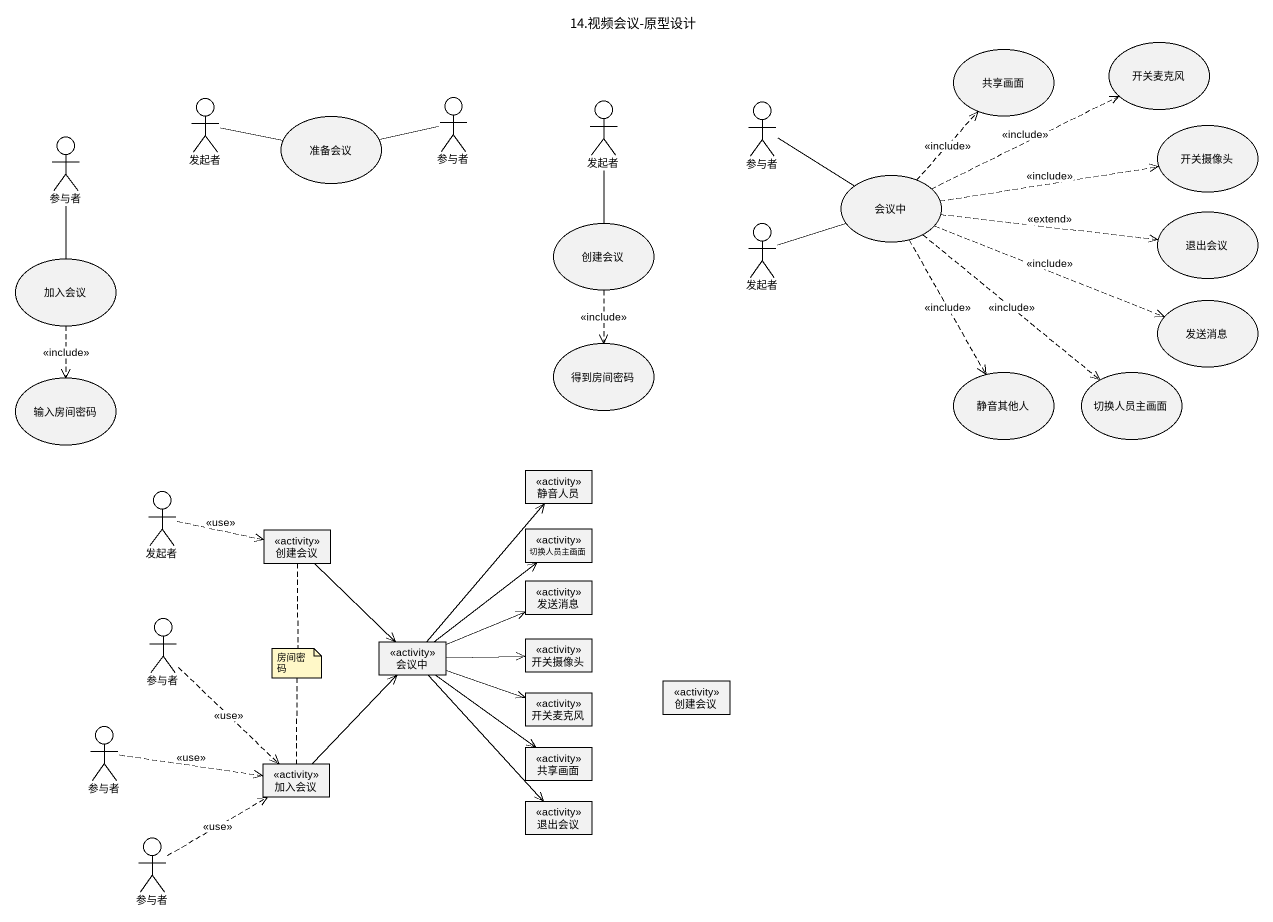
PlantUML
@startuml
title 14.视频会议-原型设计
allowmixing
hide circle
hide empty members
usecase 共享画面
usecase 开关麦克风
actor 发起者
actor 参与者
actor "发起者" as 发起者_2
actor "参与者" as 参与者_2
actor "参与者" as 参与者_3
usecase 准备会议
usecase 开关摄像头
usecase 会议中
usecase 创建会议
actor "发起者" as 发起者_3
usecase 退出会议
usecase 加入会议
usecase 发送消息
usecase 得到房间密码
usecase 输入房间密码
usecase 静音其他人
usecase 切换人员主画面
actor "发起者" as 发起者_4
class 静音人员 <<activity>>
class "创建会议" as 创建会议_2 <<activity>>
class "切换人员主画面" as 切换人员主画面_2 <<activity>>
class "发送消息" as 发送消息_2 <<activity>>
actor "参与者" as 参与者_4
class "会议中" as 会议中_2 <<activity>>
class "开关摄像头" as 开关摄像头_2 <<activity>>
class "开关麦克风" as 开关麦克风_2 <<activity>>
class "创建会议" as 创建会议_3 <<activity>>
actor "参与者" as 参与者_5
class "共享画面" as 共享画面_2 <<activity>>
class "加入会议" as 加入会议_2 <<activity>>
actor "参与者" as 参与者_6
class "退出会议" as 退出会议_2 <<activity>>
发起者 -right- 准备会议
参与者 -left- 准备会议
发起者_2 -- 创建会议
参与者_2 -right- 会议中
参与者_3 -- 加入会议
会议中 .up.> 共享画面 : <<include>>
会议中 .right.> 开关麦克风 : <<include>>
会议中 .right.> 开关摄像头 : <<include>>
会议中 .right.> 退出会议 : <<extend>>
会议中 .right.> 发送消息 : <<include>>
会议中 ..> 静音其他人 : <<include>>
会议中 ..> 切换人员主画面 : <<include>>
创建会议 ..> 得到房间密码 : <<include>>
发起者_3 -right- 会议中
加入会议 ..> 输入房间密码 : <<include>>
发起者_4 .right.> 创建会议_2 : <<use>>
创建会议_2 --> 会议中_2
参与者_4 ..> 加入会议_2 : <<use>>
会议中_2 -up-> 静音人员
会议中_2 -up-> 切换人员主画面_2
会议中_2 -right-> 发送消息_2
会议中_2 -right-> 开关摄像头_2
会议中_2 -right-> 开关麦克风_2
会议中_2 --> 共享画面_2
会议中_2 --> 退出会议_2
参与者_5 .right.> 加入会议_2 : <<use>>
加入会议_2 -up-> 会议中_2
参与者_6 .up.> 加入会议_2 : <<use>>
note as N1
  房间密码
end note
N1 .. 创建会议_2
N1 .. 加入会议_2
@enduml
